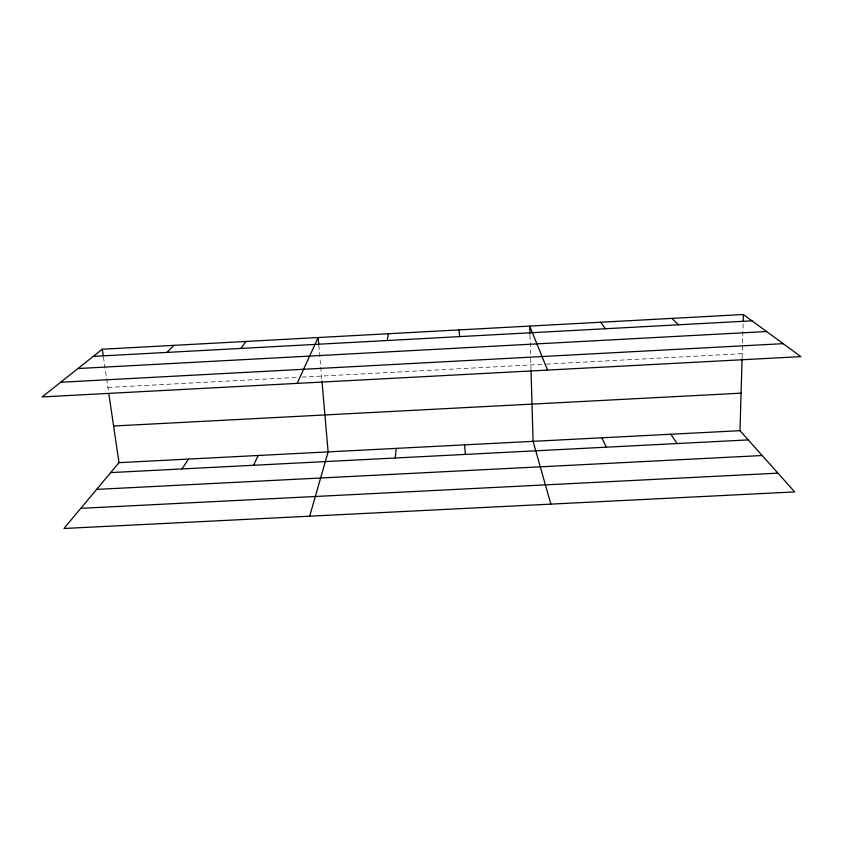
<?xml version="1.0" encoding="UTF-8"?>
<svg xmlns="http://www.w3.org/2000/svg" width="843" height="843" viewBox="0 0 843 843"><rect width="100%" height="100%" fill="white"/><g stroke="black" fill="none" stroke-linecap="round" stroke-linejoin="round"><path stroke-width="0.63" stroke-dasharray="4.21 3.16" d="M742.114 357.632L743.147 322.342M107.925 387.453L296.841 377.401M302.036 377.116L545.168 364.176M546.464 364.102L742.23 353.681M103.426 356.874L108.673 392.596M318.823 345.24L321.857 379.972M529.984 335.145L530.626 357.169M530.668 358.454L530.974 368.855"/><path stroke-width="1.26" d="M739.985 430.678L118.979 462.659L63.952 528.487L794.707 491.922L739.985 430.678L742.072 358.939M743.178 321.035L743.378 314.513L102.298 349.223L42.15 396.927L800.85 356.631L743.378 314.513M395.262 458.002L396.231 448.381M387.222 340.519L388.444 333.733M309.666 516.19L328.138 451.89L321.963 381.268M297.147 383.375L318.148 337.537L318.707 343.955M253.553 465.273L258.19 455.483M181.993 468.94L188.474 459.077M240.835 348.422L245.956 341.447M166.925 352.416L174.016 345.335M93.267 356.389L751.988 320.825M77.946 368.539L766.614 331.541M60.633 382.258L783.147 343.659M113.594 426.01L741.081 393.165M110.675 472.596L748.226 439.909M96.618 489.404L762.188 455.526M80.802 508.329L777.92 473.144M671.924 318.38L678.541 324.787M600.711 322.237L605.348 328.738M670.796 434.24L677.171 443.544M601.828 437.791L606.349 447.18M547.539 370.077L529.72 326.083L529.952 333.849M550.837 504.125L533.082 441.332L531.006 370.161M102.298 349.223L103.236 355.598M108.863 393.881L118.979 462.659M458.971 329.908L459.688 336.61M464.556 444.862L465.399 454.409"/></g></svg>
